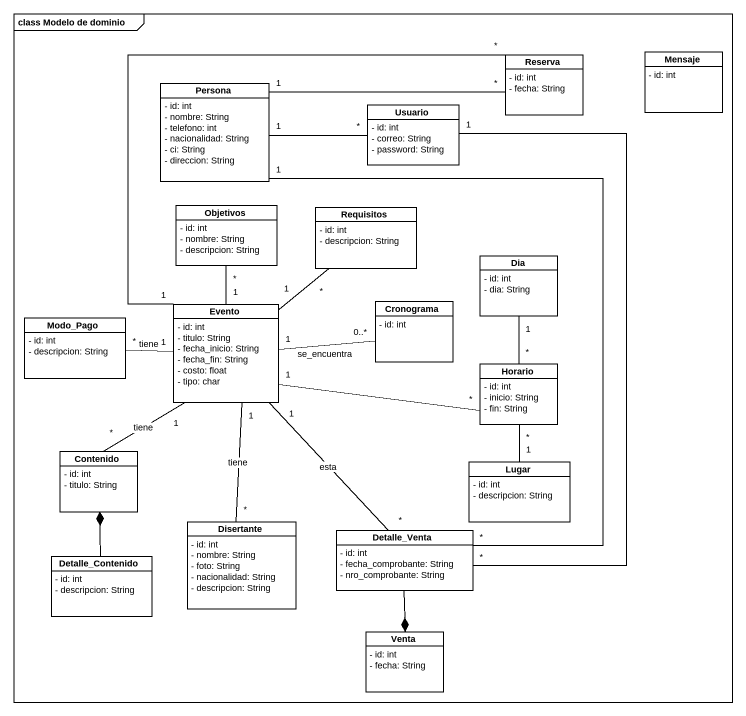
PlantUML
@startuml
mainframe class Modelo de dominio
hide circle
hide empty members
skinparam classAttributeIconSize 0
class Reserva {
  - id: int
  - fecha: String
}
class Mensaje {
  - id: int
}
class Persona {
  - id: int
  - nombre: String
  - telefono: int
  - nacionalidad: String
  - ci: String
  - direccion: String
}
class Usuario {
  - id: int
  - correo: String
  - password: String
}
class Objetivos {
  - id: int
  - nombre: String
  - descripcion: String
}
class Requisitos {
  - id: int
  - descripcion: String
}
class Dia {
  - id: int
  - dia: String
}
class Evento {
  - id: int
  - titulo: String
  - fecha_inicio: String
  - fecha_fin: String
  - costo: float
  - tipo: char
}
class Cronograma {
  - id: int
}
class Modo_Pago {
  - id: int
  - descripcion: String
}
class Horario {
  - id: int
  - inicio: String
  - fin: String
}
class Contenido {
  - id: int
  - titulo: String
}
class Lugar {
  - id: int
  - descripcion: String
}
class Disertante {
  - id: int
  - nombre: String
  - foto: String
  - nacionalidad: String
  - descripcion: String
}
class Detalle_Venta {
  - id: int
  - fecha_comprobante: String
  - nro_comprobante: String
}
class Detalle_Contenido {
  - id: int
  - descripcion: String
}
class Venta {
  - id: int
  - fecha: String
}
Persona "1" -right- "*" Reserva
Persona "1" -right- "*" Usuario
Persona "1" -- "*" Detalle_Venta
Usuario "1" -- "*" Detalle_Venta
Requisitos "*" -- "1" Evento
Dia "1" -- "*" Horario
Evento "1" -up- "*" Reserva
Evento "1" -up- "*" Objetivos
Evento "1" -left- "*" Modo_Pago : tiene
Evento "1" -right- "*" Horario
Evento "1" -- "*" Contenido : tiene
Evento "1" -- "*" Disertante : tiene
Evento "1" -- "*" Detalle_Venta : esta
Cronograma "0..*" -left- "1" Evento : se_encuentra
Horario "*" -- "1" Lugar
Detalle_Venta --* Venta
Detalle_Contenido -up-* Contenido
@enduml
